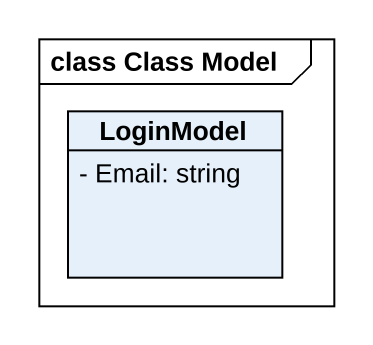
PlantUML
@startuml
mainframe class Class Model
hide circle
hide empty members
skinparam classAttributeIconSize 0
class LoginModel {
  - Email: string
}
@enduml
